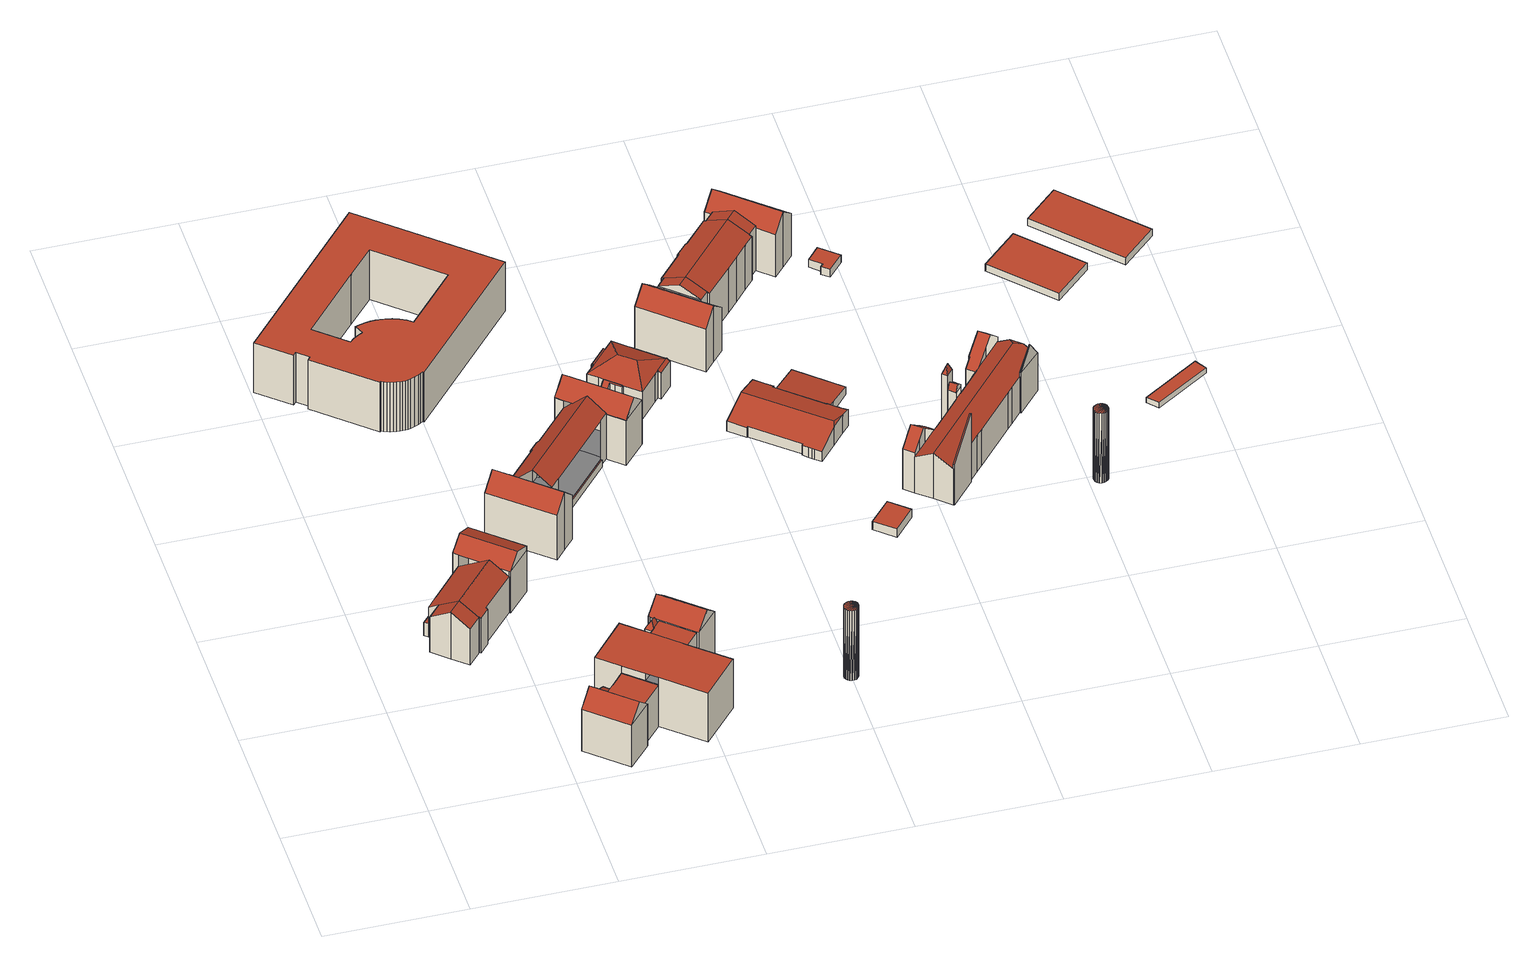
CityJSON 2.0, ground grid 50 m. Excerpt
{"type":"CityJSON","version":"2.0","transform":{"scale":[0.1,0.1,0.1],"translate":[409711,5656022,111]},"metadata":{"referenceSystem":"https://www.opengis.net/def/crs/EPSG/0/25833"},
"CityObjects":{
"building1":{"type":"Building","attributes":{"Gemeindeschluessel":14612000,"Geometrietyp2DReferenz":"3000","function":"31001_9998","roofType":"9999"},"children":["building1-1","building1-2","building1-3","building1-4"]},
"building1-1":{"type":"BuildingPart","attributes":{"Dachtyp_tdc":"tdcGableRoof","Dachneigung":32.57,"QualitaetDacherkennung":66,"Geometrietyp2DReferenz":"3000","measuredHeight":19.9,"roofType":"3100"},"parents":["building1"],"geometry":[{"type":"MultiSurface","lod":"2","boundaries":[[[0,1,2,3]],[[1,4,5,2]],[[6,7,8,9,10,11,12]],[[12,13,14,15,16,4,1,0,17,6]],[[5,18,19,20,21,22,23,24,25,26,3,2]],[[4,16,18,5]],[[16,15,19,18]],[[15,14,20,19]],[[10,27,23,22,11]],[[9,8,25,24,28]]],"semantics":{"surfaces":[{"type":"WallSurface"},{"type":"RoofSurface"},{"type":"GroundSurface"}],"values":[0,0,1,1,2,0,0,0,0,0]}}]},
"building1-2":{"type":"BuildingPart","attributes":{"Dachtyp_tdc":"tdcGableRoof","Dachneigung":40.65,"QualitaetDacherkennung":50,"Geometrietyp2DReferenz":"3000","measuredHeight":22.32,"roofType":"3100"},"parents":["building1"],"geometry":[{"type":"MultiSurface","lod":"2","boundaries":[[[29,30,31,32]],[[30,33,0,3,31]],[[34,25,8]],[[34,35,36,25]],[[35,37,38,36]],[[37,29,32,38]],[[39,40,41,42]],[[33,30,42,41,35,34]],[[33,34,7,43,17]],[[35,41,40,37]],[[37,40,39,29]],[[29,39,42,30]],[[32,31,3,26,25,36,38]]],"semantics":{"surfaces":[{"type":"WallSurface"},{"type":"RoofSurface"},{"type":"GroundSurface"}],"values":[0,0,0,0,0,0,1,1,0,0,0,0,2]}}]},
"building1-3":{"type":"BuildingPart","attributes":{"Dachtyp_tdc":"tdcGableRoof","Dachneigung":32.57,"QualitaetDacherkennung":80,"Geometrietyp2DReferenz":"3000","measuredHeight":19.9,"roofType":"3100"},"parents":["building1"],"geometry":[{"type":"MultiSurface","lod":"2","boundaries":[[[44,45,46,47]],[[45,11,22,46]],[[14,48,49,20]],[[48,44,47,49]],[[12,11,45,44]],[[44,48,14,13,12]],[[47,46,22,21,20,49]]],"semantics":{"surfaces":[{"type":"WallSurface"},{"type":"RoofSurface"},{"type":"GroundSurface"}],"values":[0,0,0,0,1,1,2]}}]},
"building1-4":{"type":"BuildingPart","attributes":{"Dachtyp_tdc":"tdcPolyFlatRoof","Dachneigung":7.41,"QualitaetDacherkennung":68,"Geometrietyp2DReferenz":"3000","measuredHeight":5.83,"roofType":"2100"},"parents":["building1"],"geometry":[{"type":"MultiSurface","lod":"2","boundaries":[[[27,50,51,23]],[[50,52,53,51]],[[52,28,24,53]],[[28,52,50,27]],[[23,51,53,24]]],"semantics":{"surfaces":[{"type":"WallSurface"},{"type":"RoofSurface"},{"type":"GroundSurface"}],"values":[0,0,0,1,2]}}]},
"building2":{"type":"Building","attributes":{"name":"Städtisches Klinikum Dresden-Löbtau","Gemeindeschluessel":14612000,"Geometrietyp2DReferenz":"3000","function":"31001_3242","roofType":"9999"},"children":["building2-1","building2-2","building2-3","building2-4","building2-5","building2-6","building2-7"]},
"building2-1":{"type":"BuildingPart","attributes":{"Dachtyp_tdc":"tdcPolyFlatRoof","Dachneigung":0,"QualitaetDacherkennung":64,"Geometrietyp2DReferenz":"3000","measuredHeight":21.1,"roofType":"1000"},"parents":["building2"],"geometry":[{"type":"MultiSurface","lod":"2","boundaries":[[[54,55,56]],[[54,57,58,55]],[[57,59,60,58]],[[59,61,62,63,60]],[[64,65,66]],[[64,67,68,65]],[[67,69,70,68]],[[69,71,72,70]],[[71,73,72]],[[69,67,64,74,61,59,57,54,71]],[[55,58,60,63,75,65,68,70,72]]],"semantics":{"surfaces":[{"type":"WallSurface"},{"type":"RoofSurface"},{"type":"GroundSurface"}],"values":[0,0,0,0,0,0,0,0,0,1,2]}}]},
"building2-2":{"type":"BuildingPart","attributes":{"Dachtyp_tdc":"tdcPolyFlatRoof","Dachneigung":23.97,"QualitaetDacherkennung":38,"Geometrietyp2DReferenz":"3000","measuredHeight":17.44,"roofType":"2100"},"parents":["building2"],"geometry":[{"type":"MultiSurface","lod":"2","boundaries":[[[76,77,78,79]],[[77,80,81,78]],[[82,80,77,76]],[[79,78,81,83]]],"semantics":{"surfaces":[{"type":"WallSurface"},{"type":"RoofSurface"},{"type":"GroundSurface"}],"values":[0,0,1,2]}}]},
"building2-3":{"type":"BuildingPart","attributes":{"Dachtyp_tdc":"tdcPolyFlatRoof","Dachneigung":0,"QualitaetDacherkennung":66,"Geometrietyp2DReferenz":"3000","measuredHeight":17.63,"roofType":"1000"},"parents":["building2"],"geometry":[{"type":"MultiSurface","lod":"2","boundaries":[[[84,66,65,85]],[[62,86,87,88,63]],[[89,86,62,90,66,84]],[[85,65,75,63,88,91]]],"semantics":{"surfaces":[{"type":"WallSurface"},{"type":"RoofSurface"},{"type":"GroundSurface"}],"values":[0,0,1,2]}}]},
"building2-4":{"type":"BuildingPart","attributes":{"Dachtyp_tdc":"tdcGableRoof","Dachneigung":42.78,"QualitaetDacherkennung":75,"Geometrietyp2DReferenz":"3000","measuredHeight":23.34,"roofType":"3100"},"parents":["building2"],"geometry":[{"type":"MultiSurface","lod":"2","boundaries":[[[92,93,94,95,96]],[[93,97,98,94]],[[97,99,100,98]],[[99,101,102,100]],[[101,103,84,85,102]],[[92,104,105,103,101,106,107,93]],[[97,107,106,99]],[[106,101,99]],[[93,107,97]],[[85,91,95,94,98,100,102]]],"semantics":{"surfaces":[{"type":"WallSurface"},{"type":"RoofSurface"},{"type":"GroundSurface"}],"values":[0,0,0,0,0,1,1,0,0,2]}}]},
"building2-5":{"type":"BuildingPart","attributes":{"Dachtyp_tdc":"tdcPolyFlatRoof","Dachneigung":0,"QualitaetDacherkennung":67,"Geometrietyp2DReferenz":"3000","measuredHeight":17.62,"roofType":"1000"},"parents":["building2"],"geometry":[{"type":"MultiSurface","lod":"2","boundaries":[[[73,108,109,72]],[[110,56,55,81,80]],[[56,110,111,108,73]],[[72,109,83,81,55]]],"semantics":{"surfaces":[{"type":"WallSurface"},{"type":"RoofSurface"},{"type":"GroundSurface"}],"values":[0,0,1,2]}}]},
"building2-6":{"type":"BuildingPart","attributes":{"Dachtyp_tdc":"tdcFreeFormRoof","Dachneigung":57.01,"QualitaetDacherkennung":19,"Geometrietyp2DReferenz":"3000","measuredHeight":18.44,"roofType":"5000"},"parents":["building2"],"geometry":[{"type":"MultiSurface","lod":"2","boundaries":[[[87,112,113,88]],[[112,96,95,113]],[[114,115,104,96,112]],[[114,112,87]],[[115,114,87,116,105]],[[88,113,95,91]]],"semantics":{"surfaces":[{"type":"WallSurface"},{"type":"RoofSurface"},{"type":"GroundSurface"}],"values":[0,0,1,1,1,2]}}]},
"building2-7":{"type":"BuildingPart","attributes":{"Dachtyp_tdc":"tdcGableRoof","Dachneigung":42.8,"QualitaetDacherkennung":63,"Geometrietyp2DReferenz":"3000","measuredHeight":23.35,"roofType":"3100"},"parents":["building2"],"geometry":[{"type":"MultiSurface","lod":"2","boundaries":[[[117,118,119,120]],[[118,121,76,79,119]],[[122,123,124,109,108]],[[123,125,126,124]],[[125,117,120,126]],[[125,127,128,117]],[[121,118,128,127,123,122]],[[123,127,125]],[[117,128,118]],[[120,119,79,83,109,124,126]]],"semantics":{"surfaces":[{"type":"WallSurface"},{"type":"RoofSurface"},{"type":"GroundSurface"}],"values":[0,0,0,0,0,1,1,0,0,2]}}]},
"building3":{"type":"Building","attributes":{"Dachtyp_tdc":"tdcPolyFlatRoof","Gemeindeschluessel":14612000,"Dachneigung":0,"QualitaetDacherkennung":60,"Geometrietyp2DReferenz":"3000","measuredHeight":21.3,"function":"31001_9998","roofType":"1000"},"geometry":[{"type":"Solid","lod":"2","boundaries":[[[[129,130,131,132]],[[130,133,134,131]],[[133,135,136,134]],[[135,137,138,136]],[[137,139,140,138]],[[139,141,142,140]],[[141,143,144,142]],[[143,145,146,144]],[[145,147,148,146]],[[147,149,150,148]],[[149,151,152,150]],[[151,153,154,152]],[[153,155,156,154]],[[155,157,158,156]],[[157,159,160,158]],[[159,161,162,160]],[[161,163,164,162]],[[163,165,166,164]],[[165,167,168,166]],[[167,169,170,168]],[[169,171,172,170]],[[173,174,175,176]],[[174,177,178,175]],[[177,179,180,178]],[[179,181,182,180]],[[181,183,184,182]],[[183,185,186,184]],[[185,187,188,186]],[[187,189,190,188]],[[189,191,192,190]],[[191,193,194,192]],[[193,195,196,194]],[[195,197,198,196]],[[197,199,200,198]],[[199,201,202,200]],[[201,203,204,202]],[[203,205,206,204]],[[205,207,208,206]],[[207,209,210,208]],[[209,211,212,210]],[[211,213,214,212]],[[213,173,176,214]],[[171,215,216,172]],[[215,217,218,216]],[[217,129,132,218]],[[217,215,171,169,167,165,163,161,159,157,155,153,151,149,147,145,143,141,139,137,135,133,130,129],[173,213,211,209,207,205,203,201,199,197,195,193,191,189,187,185,183,181,179,177,174]],[[132,131,134,136,138,140,142,144,146,148,150,152,154,156,158,160,162,164,166,168,170,172,216,218],[176,175,178,180,182,184,186,188,190,192,194,196,198,200,202,204,206,208,210,212,214]]]],"semantics":{"surfaces":[{"type":"WallSurface"},{"type":"RoofSurface"},{"type":"GroundSurface"}],"values":[[0,0,0,0,0,0,0,0,0,0,0,0,0,0,0,0,0,0,0,0,0,0,0,0,0,0,0,0,0,0,0,0,0,0,0,0,0,0,0,0,0,0,0,0,0,1,2]]}}]},
"building4":{"type":"Building","attributes":{"Gemeindeschluessel":14612000,"Geometrietyp2DReferenz":"3000","function":"31001_9998","roofType":"9999"},"children":["building4-1","building4-2","building4-3","building4-4"]},
"building4-1":{"type":"BuildingPart","attributes":{"Dachtyp_tdc":"tdcGableRoof","Dachneigung":43.91,"QualitaetDacherkennung":55,"Geometrietyp2DReferenz":"3000","measuredHeight":24.77,"roofType":"3100"},"parents":["building4"],"geometry":[{"type":"MultiSurface","lod":"2","boundaries":[[[219,220,221,222,223]],[[220,224,225,221]],[[224,226,227,225]],[[226,228,229,227]],[[228,230,231,229]],[[232,233,234,235,236,237,238,239]],[[224,235,234,226]],[[219,237,236,220]],[[220,236,235,224]],[[228,233,232,230]],[[226,234,233,228]],[[231,240,222,221,225,227,229]]],"semantics":{"surfaces":[{"type":"WallSurface"},{"type":"RoofSurface"},{"type":"GroundSurface"}],"values":[0,0,0,0,0,1,1,0,0,0,0,2]}}]},
"building4-2":{"type":"BuildingPart","attributes":{"Dachtyp_tdc":"tdcGableRoof","Dachneigung":44.45,"QualitaetDacherkennung":66,"Geometrietyp2DReferenz":"3000","measuredHeight":24.75,"roofType":"3100"},"parents":["building4"],"geometry":[{"type":"MultiSurface","lod":"2","boundaries":[[[241,242,243,242]],[[244,245,246,247]],[[245,248,249,246]],[[248,250,251,249]],[[250,252,253,251]],[[252,254,255,253]],[[254,256,257,255]],[[256,258,259,257]],[[258,260,261,262,259]],[[256,254,252,250]],[[250,248,245,244,263,264,241,260,258,256]],[[243,265,247,246,249,251,253,255,257,259,262]]],"semantics":{"surfaces":[{"type":"WallSurface"},{"type":"RoofSurface"},{"type":"GroundSurface"}],"values":[0,0,0,0,0,0,0,0,0,1,1,2]}}]},
"building4-3":{"type":"BuildingPart","attributes":{"Dachtyp_tdc":"tdcPolyFlatRoof","Dachneigung":0,"QualitaetDacherkennung":0,"Geometrietyp2DReferenz":"3000","measuredHeight":3.01,"roofType":"9999"},"parents":["building4"],"geometry":[{"type":"MultiSurface","lod":"2","boundaries":[[[266,267,268,269]],[[269,268,270,271]],[[268,267,272,270]],[[267,266,273,272]],[[271,270,272,273]],[[271,273,266,269]]],"semantics":{"surfaces":[{"type":"RoofSurface"},{"type":"WallSurface"},{"type":"GroundSurface"},{"type":"ClosureSurface","isClosure":"1","QuelleClosure":"LoD1Solid"}],"values":[0,1,1,1,2,3]}}]},
"building4-4":{"type":"BuildingPart","attributes":{"Dachtyp_tdc":"tdcGableRoof","Dachneigung":44.9,"QualitaetDacherkennung":65,"Geometrietyp2DReferenz":"3000","measuredHeight":24.46,"roofType":"3100"},"parents":["building4"],"geometry":[{"type":"MultiSurface","lod":"2","boundaries":[[[261,274,275,262]],[[274,276,277,275]],[[276,278,279,277]],[[278,280,281,279]],[[280,223,222,281]],[[282,283,271,231,230,232]],[[283,269,271]],[[284,273,266]],[[284,285,244,247,273]],[[286,285,284,283,282,287]],[[287,238,288,223,280,278,276,274,261,242,264,286]],[[262,275,277,279,281,222,240,231,271,273,247,265,243]]],"semantics":{"surfaces":[{"type":"WallSurface"},{"type":"RoofSurface"},{"type":"GroundSurface"}],"values":[0,0,0,0,0,0,0,0,0,1,1,2]}}]},
"building5":{"type":"Building","attributes":{"Stand_DGM":"2016","Stand_Basis-DLM":"2021","Gemeindeschluessel":"14612000","ObjektHoehe":30,"Stand_Laserscan":"2016","BodenHoehe":115.17,"Stand_3D-Stadtmodell":"2023","Geometrietyp2DReferenz":1000,"AbsoluteHoehe":145.18,"measuredHeight":30,"function":"51002_1251","roofType":"9999"},"geometry":[{"type":"MultiSurface","lod":"2","boundaries":[[[289,290,291]],[[289,291,292]],[[289,292,293]],[[289,293,294]],[[289,294,295]],[[289,295,296]],[[289,296,297]],[[289,297,298]],[[289,298,299]],[[289,299,300]],[[289,300,301]],[[289,301,302]],[[289,302,303]],[[289,303,304]],[[289,304,305]],[[289,305,306]],[[289,306,307]],[[289,307,308]],[[291,290,309]],[[291,309,310]],[[290,289,311]],[[290,311,309]],[[289,308,312]],[[289,312,311]],[[308,307,313]],[[308,313,312]],[[307,306,314]],[[307,314,313]],[[306,305,315]],[[306,315,314]],[[305,304,316]],[[305,316,315]],[[304,303,317]],[[304,317,316]],[[303,302,318]],[[303,318,317]],[[302,301,319]],[[302,319,318]],[[301,300,320]],[[301,320,319]],[[300,299,321]],[[300,321,320]],[[299,298,322]],[[299,322,321]],[[298,297,323]],[[298,323,322]],[[297,296,324]],[[297,324,323]],[[296,295,325]],[[296,325,324]],[[295,294,326]],[[295,326,325]],[[294,293,327]],[[294,327,326]],[[293,292,328]],[[293,328,327]],[[292,291,310]],[[292,310,328]],[[328,310,309]],[[328,309,311]],[[328,311,312]],[[328,312,313]],[[328,313,314]],[[328,314,315]],[[328,315,316]],[[328,316,317]],[[328,317,318]],[[328,318,319]],[[328,319,320]],[[328,323,324]],[[328,320,321]],[[328,321,322]],[[328,322,323]],[[328,324,325]],[[328,325,326]],[[328,326,327]]],"semantics":{"surfaces":[{"type":"RoofSurface"},{"type":"WallSurface"},{"type":"GroundSurface"}],"values":[0,0,0,0,0,0,0,0,0,0,0,0,0,0,0,0,0,0,1,1,1,1,1,1,1,1,1,1,1,1,1,1,1,1,1,1,1,1,1,1,1,1,1,1,1,1,1,1,1,1,1,1,1,1,1,1,1,1,2,2,2,2,2,2,2,2,2,2,2,2,2,2,2,2,2,2]}}]},
"building6":{"type":"Building","attributes":{"Gemeindeschluessel":14612000,"Geometrietyp2DReferenz":"3000","function":"31001_9998","roofType":"9999"},"children":["building6-1","building6-2","building6-3","building6-4"]},
"building6-1":{"type":"BuildingPart","attributes":{"Dachtyp_tdc":"tdcFreeFormRoof","Dachneigung":44.72,"QualitaetDacherkennung":31,"Geometrietyp2DReferenz":"3000","measuredHeight":12,"roofType":"5000"},"parents":["building6"],"geometry":[{"type":"MultiSurface","lod":"2","boundaries":[[[329,330,331,332]],[[330,333,334,331]],[[333,335,336,334]],[[335,337,338,336]],[[337,339,340,338]],[[339,341,342,340]],[[343,329,332,344]],[[341,339,345]],[[339,337,335,333,330,329,346,345]],[[329,343,346]],[[343,341,345,346]],[[332,331,334,336,338,340,342,344]]],"semantics":{"surfaces":[{"type":"WallSurface"},{"type":"RoofSurface"},{"type":"GroundSurface"}],"values":[0,0,0,0,0,0,0,1,1,1,1,2]}}]},
"building6-2":{"type":"BuildingPart","attributes":{"Dachtyp_tdc":"tdcHipRoof","Dachneigung":22.67,"QualitaetDacherkennung":75,"Geometrietyp2DReferenz":"3000","measuredHeight":15.38,"roofType":"3200"},"parents":["building6"],"geometry":[{"type":"MultiSurface","lod":"2","boundaries":[[[341,347,348,342]],[[347,349,350,348]],[[349,351,352,350]],[[351,353,354,352]],[[355,356,357,358]],[[356,359,360,357]],[[359,361,362,360]],[[361,363,364,362]],[[365,366,367,368]],[[366,369,370,367]],[[369,343,344,370]],[[369,366,365,363,371]],[[356,355,353,351,372]],[[363,361,359,356,372,371]],[[351,349,347,341,343,369,371,372]],[[342,348,350,352,354,358,357,360,362,364,368,367,370,344]]],"semantics":{"surfaces":[{"type":"WallSurface"},{"type":"RoofSurface"},{"type":"GroundSurface"}],"values":[0,0,0,0,0,0,0,0,0,0,0,1,1,1,1,2]}}]},
"building6-3":{"type":"BuildingPart","attributes":{"Dachtyp_tdc":"tdcFreeFormRoof","Dachneigung":29.12,"QualitaetDacherkennung":25,"Geometrietyp2DReferenz":"3000","measuredHeight":11.73,"roofType":"5000"},"parents":["building6"],"geometry":[{"type":"MultiSurface","lod":"2","boundaries":[[[373,374,375,376]],[[374,355,358,375]],[[353,373,376,354]],[[377,355,374]],[[378,377,374,373]],[[378,373,353]],[[377,378,353,355]],[[376,375,358,354]]],"semantics":{"surfaces":[{"type":"WallSurface"},{"type":"RoofSurface"},{"type":"GroundSurface"}],"values":[0,0,0,1,1,1,1,2]}}]},
"building6-4":{"type":"BuildingPart","attributes":{"Dachtyp_tdc":"tdcPolyFlatRoof","Dachneigung":36.14,"QualitaetDacherkennung":31,"Geometrietyp2DReferenz":"3000","measuredHeight":11.86,"roofType":"2100"},"parents":["building6"],"geometry":[{"type":"MultiSurface","lod":"2","boundaries":[[[379,380,365,368,381]],[[382,383,384,364]],[[383,379,381,384]],[[383,382,380,379]],[[381,368,364,384]]],"semantics":{"surfaces":[{"type":"WallSurface"},{"type":"RoofSurface"},{"type":"GroundSurface"}],"values":[0,0,0,1,2]}}]},
"building7":{"type":"Building","attributes":{"Dachtyp_tdc":"tdcGableAndHippedGRoof","Gemeindeschluessel":14612000,"Dachneigung":21.47,"QualitaetDacherkennung":18,"Geometrietyp2DReferenz":"3000","measuredHeight":8.53,"function":"31001_9998","roofType":"9999"},"geometry":[{"type":"Solid","lod":"2","boundaries":[[[[385,386,387,388]],[[386,389,390,387]],[[389,391,392,390]],[[391,393,394,392]],[[393,395,396,394]],[[395,397,398,396]],[[397,399,400,398]],[[399,401,402,400]],[[401,403,404,402]],[[403,405,406,404]],[[405,407,408,406]],[[407,409,410,408]],[[409,411,412,410]],[[411,413,414,412]],[[413,415,416,414]],[[415,417,418,416]],[[417,419,420,418]],[[419,421,422,420]],[[421,423,424,422]],[[423,425,426,424]],[[425,427,428,426]],[[427,385,388,428]],[[423,421,429]],[[421,419,417,415,413,411,409,407,405,403,401,399,429]],[[399,397,395,393,391,389,386,385,427,425,423,429]],[[388,387,390,392,394,396,398,400,402,404,406,408,410,412,414,416,418,420,422,424,426,428]]]],"semantics":{"surfaces":[{"type":"WallSurface"},{"type":"RoofSurface"},{"type":"GroundSurface"}],"values":[[0,0,0,0,0,0,0,0,0,0,0,0,0,0,0,0,0,0,0,0,0,0,1,1,1,2]]}}]},
"building8":{"type":"Building","attributes":{"Dachtyp_tdc":"tdcPolyFlatRoof","Gemeindeschluessel":14612000,"Dachneigung":0,"QualitaetDacherkennung":58,"Geometrietyp2DReferenz":"3000","measuredHeight":3.55,"function":"31001_9998","roofType":"1000"},"geometry":[{"type":"Solid","lod":"2","boundaries":[[[[430,431,432,433]],[[431,434,435,432]],[[434,436,437,435]],[[436,430,433,437]],[[436,434,431,430]],[[433,432,435,437]]]],"semantics":{"surfaces":[{"type":"WallSurface"},{"type":"RoofSurface"},{"type":"GroundSurface"}],"values":[[0,0,0,0,1,2]]}}]},
"building9":{"type":"Building","attributes":{"Gemeindeschluessel":14612000,"Geometrietyp2DReferenz":"3000","function":"31001_9998","roofType":"9999"},"children":["building9-1","building9-2","building9-3","building9-4","building9-5"]},
"building9-1":{"type":"BuildingPart","attributes":{"Dachtyp_tdc":"tdcGableRoof","Dachneigung":43.94,"QualitaetDacherkennung":65,"Geometrietyp2DReferenz":"3000","measuredHeight":23.93,"roofType":"3100"},"parents":["building9"],"geometry":[{"type":"MultiSurface","lod":"2","boundaries":[[[438,439,440,441]],[[439,442,443,440]],[[442,444,445,443]],[[444,446,447,445]],[[446,448,449,447]],[[448,450,451,449]],[[450,452,453,451]],[[448,446,444,442]],[[442,439,438,452,450,448]],[[441,440,443,445,447,449,451,453]]],"semantics":{"surfaces":[{"type":"WallSurface"},{"type":"RoofSurface"},{"type":"GroundSurface"}],"values":[0,0,0,0,0,0,0,1,1,2]}}]},
"building9-2":{"type":"BuildingPart","attributes":{"Dachtyp_tdc":"tdcGableRoof","Dachneigung":42.5,"QualitaetDacherkennung":56,"Geometrietyp2DReferenz":"3000","measuredHeight":23.62,"roofType":"3100"},"parents":["building9"],"geometry":[{"type":"MultiSurface","lod":"2","boundaries":[[[454,455,456,457]],[[455,458,459,456]],[[458,460,461,459]],[[460,462,463,461]],[[462,464,465,463]],[[464,466,467,465]],[[466,468,469,467]],[[468,470,469]],[[464,462,460,458]],[[458,455,454,471,470,468,466,464]],[[472,457,456,459,461,463,465,467,469]]],"semantics":{"surfaces":[{"type":"WallSurface"},{"type":"RoofSurface"},{"type":"GroundSurface"}],"values":[0,0,0,0,0,0,0,0,1,1,2]}}]},
"building9-3":{"type":"BuildingPart","attributes":{"Dachtyp_tdc":"tdcGableRoof","Dachneigung":24.17,"QualitaetDacherkennung":81,"Geometrietyp2DReferenz":"3000","measuredHeight":22.81,"roofType":"3100"},"parents":["building9"],"geometry":[{"type":"MultiSurface","lod":"2","boundaries":[[[473,438,441,474,475]],[[476,477,478,453,452]],[[476,473,479]],[[473,475,480,481,479]],[[477,476,479,481,482]],[[474,441,453,478,483]]],"semantics":{"surfaces":[{"type":"WallSurface"},{"type":"RoofSurface"},{"type":"GroundSurface"}],"values":[0,0,0,1,1,2]}}]},
"building9-4":{"type":"BuildingPart","attributes":{"Dachtyp_tdc":"tdcGableRoof","Dachneigung":24.12,"QualitaetDacherkennung":77,"Geometrietyp2DReferenz":"3000","measuredHeight":22.81,"roofType":"3100"},"parents":["building9"],"geometry":[{"type":"MultiSurface","lod":"2","boundaries":[[[484,485,486,487]],[[485,488,489,486]],[[488,490,491,489]],[[490,492,493,491]],[[492,494,495,493]],[[494,496,497,495]],[[498,499,500,501]],[[499,502,503,500]],[[502,504,505,503]],[[504,506,507,505]],[[506,508,509,507]],[[508,475,474,509]],[[477,484,487,478]],[[481,480,475,508,506,504,502,499,498,510]],[[510,496,494,492,490,488,485,484,477,482,481]],[[487,486,489,491,493,495,497,511,501,500,503,505,507,509,474,483,478]]],"semantics":{"surfaces":[{"type":"WallSurface"},{"type":"RoofSurface"},{"type":"GroundSurface"}],"values":[0,0,0,0,0,0,0,0,0,0,0,0,0,1,1,2]}}]},
"building9-5":{"type":"BuildingPart","attributes":{"Dachtyp_tdc":"tdcGableRoof","Dachneigung":24.14,"QualitaetDacherkennung":81,"Geometrietyp2DReferenz":"3000","measuredHeight":22.81,"roofType":"3100"},"parents":["building9"],"geometry":[{"type":"MultiSurface","lod":"2","boundaries":[[[512,513,514,469,470]],[[513,498,501,514]],[[515,457,497,496]],[[515,454,457]],[[510,498,513,512,516]],[[516,515,496,510]],[[472,469,514,501,511,497,457]]],"semantics":{"surfaces":[{"type":"WallSurface"},{"type":"RoofSurface"},{"type":"GroundSurface"}],"values":[0,0,0,0,1,1,2]}}]},
"building10":{"type":"Building","attributes":{"Dachtyp_tdc":"tdcPolyFlatRoof","Gemeindeschluessel":14612000,"Dachneigung":5.3,"QualitaetDacherkennung":81,"Geometrietyp2DReferenz":"3000","measuredHeight":4.66,"function":"31001_9998","roofType":"2100"},"geometry":[{"type":"Solid","lod":"2","boundaries":[[[[517,518,519,520]],[[518,521,522,519]],[[521,523,524,522]],[[523,525,526,524]],[[525,527,528,526]],[[527,529,530,528]],[[529,517,520,530]],[[529,527,525,523,521,518,517]],[[520,519,522,524,526,528,530]]]],"semantics":{"surfaces":[{"type":"WallSurface"},{"type":"RoofSurface"},{"type":"GroundSurface"}],"values":[[0,0,0,0,0,0,0,1,2]]}}]},
"building11":{"type":"Building","attributes":{"Dachtyp_tdc":"tdcFreeFormRoof","Gemeindeschluessel":14612000,"Dachneigung":41.94,"QualitaetDacherkennung":10,"Geometrietyp2DReferenz":"3000","measuredHeight":4.33,"function":"31001_9998","roofType":"5000"},"geometry":[{"type":"Solid","lod":"2","boundaries":[[[[531,532,530,533]],[[532,534,528,530]],[[534,535,536,528]],[[535,537,538,536]],[[537,531,533,538]],[[539,535,534,540]],[[531,537,539,540,532]],[[537,535,539]],[[534,532,540]],[[533,530,528,536,538]]]],"semantics":{"surfaces":[{"type":"WallSurface"},{"type":"RoofSurface"},{"type":"GroundSurface"}],"values":[[0,0,0,0,0,1,1,0,0,2]]}}]},
"building12":{"type":"Building","attributes":{"Dachtyp_tdc":"tdcFreeFormRoof","Gemeindeschluessel":14612000,"Dachneigung":70.28,"QualitaetDacherkennung":13,"Geometrietyp2DReferenz":"3000","measuredHeight":27.55,"function":"31001_9998","roofType":"5000"},"geometry":[{"type":"Solid","lod":"2","boundaries":[[[[541,542,543,544]],[[542,545,546,543]],[[545,547,548,546]],[[547,541,544,548]],[[549,547,545]],[[550,549,545,542]],[[550,542,541]],[[549,550,541,547]],[[544,543,546,548]]]],"semantics":{"surfaces":[{"type":"WallSurface"},{"type":"RoofSurface"},{"type":"GroundSurface"}],"values":[[0,0,0,0,1,1,1,1,2]]}}]},
"building13":{"type":"Building","attributes":{"Gemeindeschluessel":14612000,"Geometrietyp2DReferenz":"3000","function":"31001_9998","roofType":"9999"},"children":["building13-1","building13-2","building13-3","building13-4","building13-5","building13-6"]},
"building13-1":{"type":"BuildingPart","attributes":{"Dachtyp_tdc":"tdcGableAndHippedGRoof","Dachneigung":31.29,"QualitaetDacherkennung":53,"Geometrietyp2DReferenz":"3000","measuredHeight":19.68,"roofType":"9999"},"parents":["building13"],"geometry":[{"type":"MultiSurface","lod":"2","boundaries":[[[551,552,553,554]],[[552,555,556,553]],[[555,557,558,556]],[[557,559,560,558]],[[561,562,563,564]],[[562,565,566,563]],[[567,568,569,570,571]],[[568,572,573,569]],[[572,574,575,573]],[[576,577,578,579]],[[577,580,581,578]],[[580,582,583,584,581]],[[585,586,587,588]],[[586,589,590,587]],[[589,591,592,590]],[[593,551,554,594]],[[589,586,595]],[[586,585,596,597,582,580,577,576,574,572,568,567,598,599,565,562,595]],[[562,561,559,557,555,552,551,593,591,589,595]],[[554,553,556,558,560,564,563,566,600,570,569,573,575,579,578,581,584,601,588,587,590,592,594]]],"semantics":{"surfaces":[{"type":"WallSurface"},{"type":"RoofSurface"},{"type":"GroundSurface"}],"values":[0,0,0,0,0,0,0,0,0,0,0,0,0,0,0,0,1,1,1,2]}}]},
"building13-2":{"type":"BuildingPart","attributes":{"Dachtyp_tdc":"tdcGableRoof","Dachneigung":44.7,"QualitaetDacherkennung":7,"Geometrietyp2DReferenz":"3000","measuredHeight":24.04,"roofType":"3100"},"parents":["building13"],"geometry":[{"type":"MultiSurface","lod":"2","boundaries":[[[602,603,604,592,591]],[[603,605,606,604]],[[605,607,593,594,606]],[[605,603,608]],[[602,607,609]],[[603,602,609,608]],[[607,605,608,609]],[[592,604,606,594]]],"semantics":{"surfaces":[{"type":"WallSurface"},{"type":"RoofSurface"},{"type":"GroundSurface"}],"values":[0,0,0,0,0,1,1,2]}}]},
"building13-3":{"type":"BuildingPart","attributes":{"Dachtyp_tdc":"tdcPolyFlatRoof","Dachneigung":44.81,"QualitaetDacherkennung":18,"Geometrietyp2DReferenz":"3000","measuredHeight":29.76,"roofType":"2100"},"parents":["building13"],"geometry":[{"type":"MultiSurface","lod":"2","boundaries":[[[610,611,612,560,559]],[[611,613,614,612]],[[613,615,561,564,614]],[[613,611,610,615]],[[564,560,612,614]]],"semantics":{"surfaces":[{"type":"WallSurface"},{"type":"RoofSurface"},{"type":"GroundSurface"}],"values":[0,0,0,1,2]}}]},
"building13-4":{"type":"BuildingPart","attributes":{"Dachtyp_tdc":"tdcGableRoof","Dachneigung":37.51,"QualitaetDacherkennung":24,"Geometrietyp2DReferenz":"3000","measuredHeight":21.1,"roofType":"3100"},"parents":["building13"],"geometry":[{"type":"MultiSurface","lod":"2","boundaries":[[[616,617,544,575]],[[617,618,548,544]],[[618,619,576,579,548]],[[616,575,574]],[[616,620,621,622]],[[623,621,620,624]],[[619,624,620,616]],[[618,623,624,619]],[[617,622,621,623,618]],[[616,622,617]],[[544,548,579,575]]],"semantics":{"surfaces":[{"type":"WallSurface"},{"type":"RoofSurface"},{"type":"GroundSurface"}],"values":[0,0,0,0,1,1,0,0,0,0,2]}}]},
"building13-5":{"type":"BuildingPart","attributes":{"Dachtyp_tdc":"tdcGableRoof","Dachneigung":40.57,"QualitaetDacherkennung":33,"Geometrietyp2DReferenz":"3000","measuredHeight":23.07,"roofType":"3100"},"parents":["building13"],"geometry":[{"type":"MultiSurface","lod":"2","boundaries":[[[583,625,626,584]],[[625,627,628,626]],[[627,629,630,628]],[[629,631,632,630]],[[631,633,634,632]],[[633,635,585,588,634]],[[631,629,627,625,583,597,636]],[[636,635,633,631]],[[601,584,626,628,630,632,634,588]]],"semantics":{"surfaces":[{"type":"WallSurface"},{"type":"RoofSurface"},{"type":"GroundSurface"}],"values":[0,0,0,0,0,0,1,1,2]}}]},
"building13-6":{"type":"BuildingPart","attributes":{"Dachtyp_tdc":"tdcGableRoof","Dachneigung":41.45,"QualitaetDacherkennung":51,"Geometrietyp2DReferenz":"3000","measuredHeight":23.08,"roofType":"3100"},"parents":["building13"],"geometry":[{"type":"MultiSurface","lod":"2","boundaries":[[[637,638,639,640]],[[638,641,642,639]],[[641,643,644,642]],[[643,571,570,644]],[[645,646,647,566,565]],[[646,637,640,647]],[[648,598,571,643,641,638,637]],[[637,646,645,648]],[[640,639,642,644,570,600,566,647]]],"semantics":{"surfaces":[{"type":"WallSurface"},{"type":"RoofSurface"},{"type":"GroundSurface"}],"values":[0,0,0,0,0,0,1,1,2]}}]},
"building14":{"type":"Building","attributes":{"Dachtyp_tdc":"tdcPolyFlatRoof","Gemeindeschluessel":14612000,"Dachneigung":0,"QualitaetDacherkennung":67,"Geometrietyp2DReferenz":"3000","measuredHeight":3.21,"function":"31001_9998","roofType":"1000"},"geometry":[{"type":"Solid","lod":"2","boundaries":[[[[649,650,651,652]],[[650,653,654,651]],[[653,655,656,654]],[[655,657,658,656]],[[657,659,660,658]],[[659,649,652,660]],[[659,657,655,653,650,649]],[[652,651,654,656,658,660]]]],"semantics":{"surfaces":[{"type":"WallSurface"},{"type":"RoofSurface"},{"type":"GroundSurface"}],"values":[[0,0,0,0,0,0,1,2]]}}]},
"building15":{"type":"Building","attributes":{"Stand_DGM":"2016","Stand_Basis-DLM":"2021","Gemeindeschluessel":"14612000","ObjektHoehe":30,"Stand_Laserscan":"2016","BodenHoehe":114.13,"Stand_3D-Stadtmodell":"2023","Geometrietyp2DReferenz":1000,"AbsoluteHoehe":144.13,"measuredHeight":30,"function":"51002_1251","roofType":"9999"},"geometry":[{"type":"MultiSurface","lod":"2","boundaries":[[[661,662,663]],[[661,663,664]],[[661,664,665]],[[661,665,666]],[[661,666,667]],[[661,667,668]],[[661,668,669]],[[661,670,671]],[[661,672,673]],[[661,673,674]],[[661,674,670]],[[661,671,675]],[[661,675,676]],[[661,676,677]],[[661,677,678]],[[661,678,679]],[[661,679,680]],[[661,669,672]],[[663,662,681]],[[663,681,682]],[[662,661,683]],[[662,683,681]],[[661,680,684]],[[661,684,683]],[[680,679,685]],[[680,685,684]],[[679,678,686]],[[679,686,685]],[[678,677,687]],[[678,687,686]],[[677,676,688]],[[677,688,687]],[[676,675,689]],[[676,689,688]],[[675,671,690]],[[675,690,689]],[[671,670,691]],[[671,691,690]],[[670,674,692]],[[670,692,691]],[[674,673,693]],[[674,693,692]],[[673,672,694]],[[673,694,693]],[[672,669,695]],[[672,695,694]],[[669,668,696]],[[669,696,695]],[[668,667,697]],[[668,697,696]],[[667,666,698]],[[667,698,697]],[[666,665,699]],[[666,699,698]],[[665,664,700]],[[665,700,699]],[[664,663,682]],[[664,682,700]],[[700,682,681]],[[700,681,683]],[[700,683,684]],[[700,684,685]],[[700,685,686]],[[700,686,687]],[[700,687,688]],[[700,688,689]],[[700,689,690]],[[700,690,691]],[[700,691,692]],[[700,692,693]],[[700,693,694]],[[700,694,695]],[[700,695,696]],[[700,696,697]],[[700,697,698]],[[700,698,699]]],"semantics":{"surfaces":[{"type":"RoofSurface"},{"type":"WallSurface"},{"type":"GroundSurface"}],"values":[0,0,0,0,0,0,0,0,0,0,0,0,0,0,0,0,0,0,1,1,1,1,1,1,1,1,1,1,1,1,1,1,1,1,1,1,1,1,1,1,1,1,1,1,1,1,1,1,1,1,1,1,1,1,1,1,1,1,2,2,2,2,2,2,2,2,2,2,2,2,2,2,2,2,2,2]}}]},
"building16":{"type":"Building","attributes":{"Dachtyp_tdc":"tdcPolyFlatRoof","Gemeindeschluessel":14612000,"Dachneigung":0,"QualitaetDacherkennung":39,"Geometrietyp2DReferenz":"3000","measuredHeight":3,"function":"31001_3211","roofType":"1000"},"geometry":[{"type":"Solid","lod":"2","boundaries":[[[[701,702,703,704]],[[702,705,706,703]],[[705,707,708,706]],[[707,701,704,708]],[[707,705,702,701]],[[704,703,706,708]]]],"semantics":{"surfaces":[{"type":"WallSurface"},{"type":"RoofSurface"},{"type":"GroundSurface"}],"values":[[0,0,0,0,1,2]]}}]},
"building17":{"type":"Building","attributes":{"Gemeindeschluessel":14612000,"Dachneigung":90,"Dachorientierung":0,"MittlereTraufHoehe":115.93,"QualitaetDacherkennung":18,"ObjektHoehe":2.18,"BodenHoehe":113.75,"Geometrietyp2DReferenz":"3000","AbsoluteHoehe":115.93,"Dachflaeche":114.58,"measuredHeight":2.18,"function":"31001_9998","roofType":"1000","storeysAboveGround":1},"geometry":[{"type":"MultiSurface","lod":"2","boundaries":[[[709,710,711,712]],[[710,713,714,711]],[[713,715,716,714]],[[715,709,712,716]],[[715,713,710,709]],[[712,711,714,716]]],"semantics":{"surfaces":[{"type":"WallSurface"},{"type":"RoofSurface"},{"type":"GroundSurface"}],"values":[0,0,0,0,1,2]}}]},
"building18":{"type":"Building","attributes":{"name":"153. Grundschule","Dachtyp_tdc":"tdcPolyFlatRoof","Gemeindeschluessel":14612000,"Dachneigung":0,"QualitaetDacherkennung":15,"Geometrietyp2DReferenz":"3000","measuredHeight":3,"function":"31001_3021","roofType":"1000"},"geometry":[{"type":"Solid","lod":"2","boundaries":[[[[717,718,719,720]],[[718,721,722,719]],[[721,723,724,722]],[[723,717,720,724]],[[723,721,718,717]],[[720,719,722,724]]]],"semantics":{"surfaces":[{"type":"WallSurface"},{"type":"RoofSurface"},{"type":"GroundSurface"}],"values":[[0,0,0,0,1,2]]}}]}
},
"vertices":[
[505,832,196],[393,706,197],[393,706,43],[505,832,43],[397,701,192],[397,701,43],[451,880,242],[426,903,220],[368,954,171],[257,828,171],[221,787,171],[248,763,194],[304,713,242],[315,704,233],[358,666,196],[359,668,196],[364,664,192],[477,857,220],[364,664,43],[359,668,43],[358,666,43],[304,713,43],[248,763,43],[221,787,43],[257,828,43],[368,954,43],[451,880,43],[221,787,101],[257,828,101],
[587,915,220],[509,828,220],[509,828,43],[587,915,43],[505,832,220],[368,954,220],[353,968,220],[353,968,43],[430,1055,220],[430,1055,43],[587,915,240],[430,1055,240],[388,1008,266],[545,869,266],[451,880,220],
[261,664,242],[205,714,194],[205,714,43],[261,664,43],[314,617,196],[314,617,43],
[208,798,99],[208,798,43],[245,839,99],[245,839,43],
[722,260,245],[722,260,34],[722,260,211],[650,323,245],[650,323,34],[773,463,245],[773,463,34],[845,401,245],[845,401,211],[845,401,34],[946,311,245],[946,311,34],[946,311,211],[1081,193,245],[1081,193,34],[958,53,245],[958,53,34],[823,171,245],[823,171,34],[823,171,211],[845,400,245],[845,400,34],
[629,207,209],[654,235,192],[654,235,34],[629,207,34],[680,212,192],[680,212,34],[655,184,209],[655,184,34],
[1012,387,211],[1012,387,34],[887,448,211],[887,448,192],[887,448,34],[911,476,211],[845,400,211],[911,476,34],
[885,499,215],[882,502,215],[882,502,34],[885,499,34],[885,499,192],[959,589,214],[959,589,34],[1096,468,214],[1096,468,34],[1020,381,215],[1020,381,34],[1012,387,215],[897,489,215],[900,486,215],[1058,424,268],[920,545,268],
[756,95,211],[756,95,34],[680,212,211],[655,184,211],
[861,471,192],[861,471,34],[885,473,219],[898,488,219],[911,476,192],
[550,123,214],[626,210,214],[626,210,34],[550,123,34],[629,207,214],[756,95,214],[763,89,214],[763,89,34],[686,2,214],[686,2,34],[725,46,268],[588,167,268],
[473,2636,253],[894,2265,253],[894,2265,40],[473,2636,40],[494,1812,253],[494,1812,40],[490,1816,253],[490,1816,40],[482,1810,253],[482,1810,40],[474,1805,253],[474,1805,40],[459,1798,253],[459,1798,40],[444,1793,253],[444,1793,40],[434,1790,253],[434,1790,40],[425,1789,253],[425,1789,40],[416,1789,253],[416,1789,40],[406,1789,253],[406,1789,40],[396,1790,253],[396,1790,40],[385,1792,253],[385,1792,40],[375,1794,253],[375,1794,40],[365,1798,253],[365,1798,40],[355,1802,253],[355,1802,40],[346,1807,253],[346,1807,40],[343,1803,253],[343,1803,40],[148,1974,253],[148,1974,40],[157,1985,253],[157,1985,40],[119,2019,253],[119,2019,40],[199,2115,253],[305,2022,253],[305,2022,40],[199,2115,40],[317,2033,253],[317,2033,40],[330,2042,253],[330,2042,40],[341,2049,253],[341,2049,40],[354,2055,253],[354,2055,40],[340,2089,253],[340,2089,40],[358,2096,253],[358,2096,40],[378,2100,253],[378,2100,40],[394,2102,253],[394,2102,40],[410,2103,253],[410,2103,40],[427,2102,253],[427,2102,40],[443,2100,253],[443,2100,40],[465,2095,253],[465,2095,40],[487,2087,253],[487,2087,40],[509,2076,253],[509,2076,40],[529,2061,253],[529,2061,40],[610,2152,253],[610,2152,40],[698,2252,253],[698,2252,40],[486,2440,253],[486,2440,40],[397,2340,253],[397,2340,40],[109,2007,253],[109,2007,40],[0,2101,253],[0,2101,40],
[897,1580,231],[875,1600,231],[875,1600,40],[897,1580,40],[897,1580,199],[952,1686,231],[952,1686,40],[1145,1516,231],[1145,1516,40],[1068,1429,231],[1068,1429,40],[1014,1477,231],[1014,1477,40],[1014,1477,233],[1068,1429,233],[1106,1471,288],[912,1642,288],[875,1600,233],[897,1580,233],[923,1558,233],[962,1523,233],[962,1523,40],
[630,1277,232],[630,1277,199],[630,1277,40],[746,1174,232],[745,1174,232],[745,1174,40],[746,1174,40],[800,1126,232],[800,1126,40],[763,1084,288],[763,1084,40],[726,1041,233],[726,1041,40],[529,1212,232],[529,1212,40],[567,1256,288],[567,1256,40],[605,1299,232],[605,1299,40],[628,1278,232],[628,1278,197],[628,1278,40],[694,1220,232],[654,1255,232],[694,1220,40],
[776,1209,70],[781,1205,70],[991,1443,70],[987,1447,70],[991,1443,40],[987,1447,40],[781,1205,40],[776,1209,40],
[745,1411,197],[745,1411,40],[740,1415,191],[740,1415,40],[773,1452,190],[773,1452,40],[779,1447,199],[779,1447,40],[1014,1477,236],[987,1447,236],[776,1209,236],[746,1174,236],[694,1220,285],[962,1523,285],[921,1559,231],
[1515,238,342],[1513,246,342],[1508,252,342],[1502,257,342],[1495,259,342],[1487,259,342],[1479,257,342],[1473,252,342],[1468,246,342],[1466,238,342],[1466,230,342],[1468,223,342],[1473,217,342],[1479,212,342],[1487,210,342],[1495,210,342],[1502,212,342],[1508,217,342],[1513,223,342],[1515,230,342],[1513,246,42],[1508,252,42],[1515,238,42],[1515,230,42],[1513,223,42],[1508,217,42],[1502,212,42],[1495,210,42],[1487,210,42],[1479,212,42],[1473,217,42],[1468,223,42],[1466,230,42],[1466,238,42],[1468,246,42],[1473,252,42],[1479,257,42],[1487,259,42],[1495,259,42],[1502,257,42],
[1124,1679,153],[1105,1695,153],[1105,1695,37],[1124,1679,37],[1090,1709,153],[1090,1709,37],[1077,1694,134],[1077,1694,37],[1059,1710,134],[1059,1710,37],[1072,1725,153],[1072,1725,37],[1077,1731,153],[1077,1731,37],[1129,1684,153],[1129,1684,37],[1078,1725,157],[1124,1684,157],
[1078,1731,153],[1078,1731,37],[1063,1744,153],[1063,1744,37],[1031,1772,153],[1031,1772,37],[1062,1806,153],[1062,1806,37],[1121,1873,153],[1151,1907,153],[1151,1907,37],[1121,1873,37],[1196,1867,153],[1196,1867,37],[1207,1857,153],[1207,1857,37],[1301,1774,153],[1301,1774,37],[1256,1724,153],[1244,1710,153],[1244,1710,37],[1256,1724,37],[1181,1638,153],[1181,1638,37],[1194,1749,191],[1140,1797,191],
[1057,1810,153],[1116,1878,153],[1116,1878,37],[1057,1810,37],[1117,1873,155],[1061,1811,155],
[1266,1716,147],[1256,1724,156],[1266,1716,37],[1301,1774,156],[1310,1766,147],[1310,1766,37],
[1658,1305,77],[1649,1312,77],[1649,1312,35],[1658,1305,35],[1632,1328,77],[1632,1328,35],[1635,1332,79],[1635,1332,35],[1487,1462,80],[1487,1462,35],[1483,1459,78],[1483,1459,35],[1429,1508,79],[1429,1508,35],[1499,1588,120],[1499,1588,35],[1557,1653,105],[1557,1653,35],[1585,1628,105],[1585,1628,35],[1613,1604,105],[1613,1604,35],[1609,1600,106],[1609,1600,35],[1756,1470,106],[1756,1470,35],[1758,1473,106],[1758,1473,35],[1776,1456,106],[1776,1456,35],[1784,1449,106],[1784,1449,35],[1795,1440,106],[1795,1440,35],[1815,1425,106],[1815,1425,35],[1789,1397,112],[1789,1397,35],[1746,1348,113],[1746,1348,35],[1686,1280,77],[1686,1280,35],[1666,1297,77],[1666,1297,35],[1752,1368,120],
[1753,915,70],[1825,997,70],[1825,997,34],[1753,915,34],[1892,938,70],[1892,938,34],[1820,856,70],[1820,856,34],
[1464,1940,222],[1519,1892,222],[1519,1892,35],[1464,1940,35],[1481,1849,274],[1481,1849,35],[1443,1806,219],[1443,1806,35],[1250,1977,219],[1250,1977,35],[1288,2020,274],[1288,2020,35],[1325,2063,222],[1325,2063,35],[1348,2043,222],[1348,2043,35],
[1616,2346,217],[1594,2366,217],[1594,2366,35],[1616,2346,35],[1631,2408,271],[1631,2408,35],[1670,2451,218],[1670,2451,35],[1863,2280,218],[1863,2280,35],[1824,2236,271],[1824,2236,35],[1787,2194,217],[1787,2194,35],[1732,2243,218],[1732,2243,35],[1732,2243,217],[1674,2295,217],[1674,2295,35],
[1464,1940,228],[1494,1973,35],[1494,1973,228],[1348,2043,229],[1376,2075,229],[1376,2075,35],[1406,1992,263],[1457,2005,250],[1435,2024,263],[1411,2044,249],[1435,2024,35],
[1369,2081,224],[1455,2178,224],[1455,2178,35],[1369,2081,35],[1451,2181,222],[1451,2181,35],[1491,2226,222],[1491,2226,35],[1495,2223,224],[1495,2223,35],[1577,2316,224],[1577,2316,35],[1584,2310,229],[1584,2310,35],[1700,2207,228],[1708,2200,224],[1708,2200,35],[1700,2207,35],[1675,2163,224],[1675,2163,35],[1632,2114,224],[1632,2114,35],[1592,2069,224],[1592,2069,35],[1500,1966,224],[1500,1966,35],[1642,2258,263],[1642,2258,35],
[1732,2243,228],[1703,2210,228],[1703,2210,35],[1616,2346,228],[1674,2295,263],
[1756,1470,83],[1609,1600,83],[1609,1600,36],[1756,1470,36],[1613,1604,82],[1613,1604,36],[1702,1705,70],[1702,1705,36],[1848,1575,70],[1848,1575,36],[1786,1504,79],[1786,1504,36],[1758,1473,83],[1758,1473,36],
[1776,1456,55],[1758,1473,55],[1776,1456,36],[1786,1504,63],[1803,1488,64],[1803,1488,36],[1788,1470,71],[1788,1470,36],[1794,1477,79],[1776,1493,79],
[2118,1311,276],[2101,1325,276],[2101,1325,32],[2118,1311,32],[2124,1351,276],[2124,1351,32],[2141,1337,276],[2141,1337,32],[2125,1336,307],[2117,1326,307],
[2330,1296,186],[2312,1276,186],[2312,1276,32],[2330,1296,32],[2180,1124,186],[2180,1124,32],[2159,1101,186],[2159,1101,32],[2121,1057,186],[2121,1057,32],[2039,964,186],[1987,1010,228],[1987,1010,32],[2039,964,32],[1935,1054,188],[1935,1054,32],[2041,1176,187],[2058,1195,187],[2058,1195,32],[2041,1176,32],[2041,1176,175],[2075,1215,187],[2075,1215,32],[2141,1291,187],[2141,1291,32],[2164,1317,187],[2210,1370,187],[2210,1370,32],[2164,1317,32],[2229,1392,187],[2229,1392,32],[2244,1410,187],[2244,1410,178],[2244,1410,32],[2347,1528,187],[2380,1499,213],[2380,1499,32],[2347,1528,32],[2417,1466,213],[2417,1466,32],[2452,1435,185],[2452,1435,32],[2370,1342,186],[2370,1342,32],[2382,1463,228],[2309,1484,187],[2251,1417,187],[2032,1165,187],[1976,1101,187],[1976,1101,32],[2309,1484,32],
[2452,1435,194],[2455,1432,194],[2455,1432,32],[2373,1339,204],[2373,1339,32],[2370,1342,204],[2418,1391,272],[2415,1393,272],
[2121,1057,329],[2125,1055,329],[2125,1055,32],[2043,961,206],[2043,961,32],[2039,964,206],
[2141,1291,215],[2118,1311,215],[2141,1337,215],[2164,1317,215],[2148,1299,243],[2125,1318,243],[2118,1311,216],[2141,1337,224],[2164,1317,224],
[2214,1436,178],[2214,1436,32],[2234,1460,205],[2234,1460,32],[2231,1462,205],[2231,1462,32],[2276,1513,262],[2276,1513,32],[2314,1556,207],[2314,1556,32],[2347,1528,207],[2309,1484,262],
[1942,1130,262],[1984,1177,207],[1984,1177,32],[1942,1130,32],[1986,1176,207],[1986,1176,32],[2010,1203,175],[2010,1203,32],[1935,1054,205],[1902,1084,205],[1902,1084,32],[1976,1101,262],
[1931,2169,67],[1941,2179,67],[1941,2179,34],[1931,2169,34],[1902,2213,67],[1902,2213,34],[1946,2263,67],[1946,2263,34],[2010,2207,67],[2010,2207,34],[1956,2147,67],[1956,2147,34],
[2561,966,331],[2559,973,331],[2554,980,331],[2548,984,331],[2541,987,331],[2533,987,331],[2525,984,331],[2519,980,331],[2514,973,331],[2519,944,331],[2525,940,331],[2512,966,331],[2512,958,331],[2514,951,331],[2533,937,331],[2541,937,331],[2548,940,331],[2554,944,331],[2559,951,331],[2561,958,331],[2559,973,31],[2554,980,31],[2561,966,31],[2561,958,31],[2559,951,31],[2554,944,31],[2548,940,31],[2541,937,31],[2533,937,31],[2525,940,31],[2519,944,31],[2514,951,31],[2512,958,31],[2512,966,31],[2514,973,31],[2519,980,31],[2525,984,31],[2533,987,31],[2541,987,31],[2548,984,31],
[2456,2063,43],[2584,2183,43],[2584,2183,13],[2456,2063,13],[2776,1978,43],[2776,1978,13],[2647,1858,43],[2647,1858,13],
[2980,1413,49],[3006,1372,49],[3006,1372,27],[2980,1413,27],[2813,1248,49],[2813,1248,27],[2779,1284,49],[2779,1284,27],
[2903,1972,39],[2649,2245,39],[2649,2245,9],[2903,1972,9],[2770,2359,39],[2770,2359,9],[3025,2086,39],[3025,2086,9]
]}
